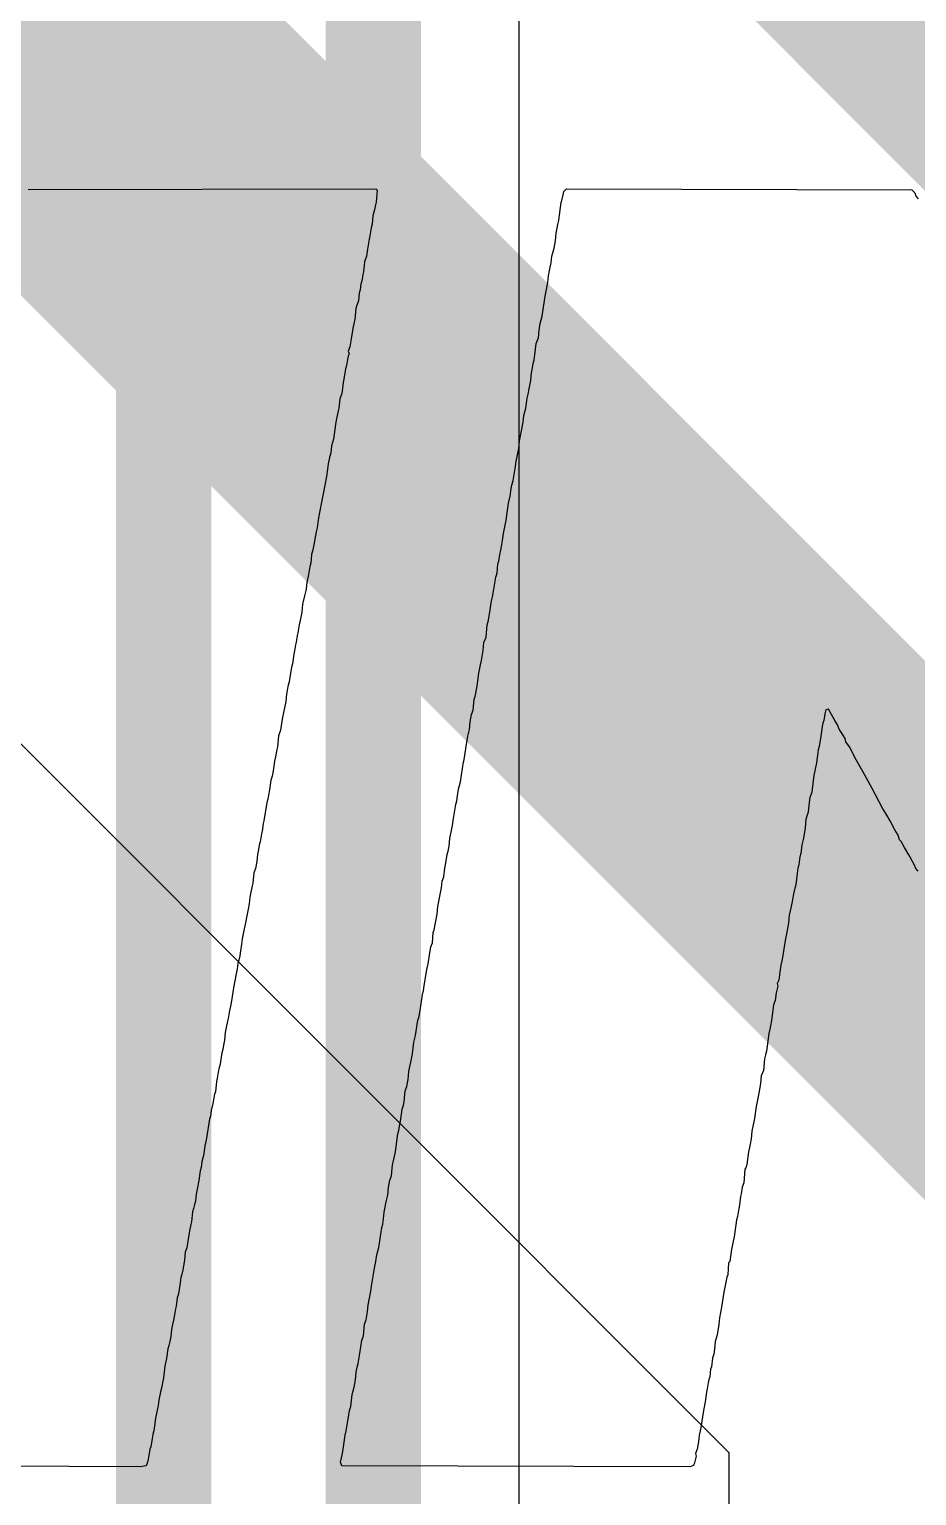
# Model space of a CAD drawing. Header units: inches. Extents: x 0 to 12.2, y 0 to 7.
# Drawn here: x 0.9366 to 1.0297, y 1.0415 to 1.1953 of the extents above; entities that cross this region are included whole.
import ezdxf

# ---------------------------------------------------------------- set-up
doc = ezdxf.new("R2010")
doc.units = ezdxf.units.IN
doc.header["$MEASUREMENT"] = 0
for name, color, linetype in [('Bottom Layer', 5, 'Continuous'), ('Layer 2', 76, 'Continuous'), ('Top Overlay', 2, 'Continuous')]:
    doc.layers.add(name, color=color, linetype=linetype)

msp = doc.modelspace()

# ---------------------------------------------------------------- linework, layer by layer
at = {"layer": 'Bottom Layer'}
msp.add_line((0.98798, 0.57795), (0.98798, 2.9325), dxfattribs=at)
for points in [[(0.95067, 0.53549, 0.01, 0.01, 0), (0.95067, 2.95542, 0.01, 0.01, 0)], [(0.97268, 0.57743, 0.01, 0.01, 0), (0.97268, 2.93968, 0.01, 0.01, 0)]]:
    msp.add_lwpolyline(points, format="xyseb", dxfattribs=at)
at = {"layer": 'Layer 2'}
for p, q in [((0.72431, 1.33172), (1.01, 1.04603)), ((1.01, 1.04603), (1.01, 0.25907))]:
    msp.add_line(p, q, dxfattribs=at)
for points in [[(0.84481, 1.39245, 0.04, 0.04, 0), (1.10826, 1.129, 0.04, 0.04, 0)], [(0.77167, 1.3597, 0.04, 0.04, 0), (1.04981, 1.08157, 0.04, 0.04, 0)]]:
    msp.add_lwpolyline(points, format="xyseb", dxfattribs=at)
at = {"layer": 'Top Overlay'}
for p, q in [((0.93646, 1.17854), (0.97294, 1.17859)), ((0.97294, 1.17859), (0.97308, 1.17845)), ((0.97308, 1.17845), (0.97299, 1.1772)), ((0.99268, 1.17832), (0.99295, 1.17859)), ((0.99295, 1.17859), (1.0292, 1.1785)), ((1.0292, 1.1785), (1.02952, 1.17818)), ((0.9729, 1.17693), (0.97281, 1.1764)), ((0.97299, 1.1772), (0.9729, 1.17693)), ((0.99232, 1.17662), (0.99241, 1.17716)), ((0.99241, 1.17716), (0.9925, 1.17751)), ((0.9925, 1.17751), (0.99259, 1.17796)), ((0.99259, 1.17796), (0.99268, 1.17832)), ((1.02952, 1.17818), (1.02961, 1.17783)), ((1.02961, 1.17783), (1.02987, 1.17756)), ((0.97263, 1.17577), (0.97254, 1.17488)), ((0.97272, 1.17613), (0.97263, 1.17577)), ((0.97281, 1.1764), (0.97272, 1.17613)), ((0.99205, 1.17484), (0.99214, 1.17528)), ((0.99214, 1.17528), (0.99223, 1.17582)), ((0.99223, 1.17582), (0.99232, 1.17662)), ((0.97245, 1.17452), (0.97232, 1.17367)), ((0.97254, 1.17488), (0.97245, 1.17452)), ((0.99179, 1.17314), (0.99187, 1.17394)), ((0.99187, 1.17394), (0.99196, 1.17448)), ((0.99196, 1.17448), (0.99205, 1.17484)), ((0.97205, 1.17225), (0.97196, 1.17153)), ((0.97223, 1.17332), (0.97205, 1.17225)), ((0.97232, 1.17367), (0.97223, 1.17332)), ((0.99152, 1.17189), (0.99165, 1.17238)), ((0.99165, 1.17238), (0.99179, 1.17314)), ((0.97174, 1.17095), (0.97165, 1.16988)), ((0.97196, 1.17153), (0.97174, 1.17095)), ((0.99125, 1.17037), (0.99134, 1.17082)), ((0.99134, 1.17082), (0.99143, 1.17153)), ((0.99143, 1.17153), (0.99152, 1.17189)), ((0.97156, 1.16961), (0.97147, 1.1689)), ((0.97165, 1.16988), (0.97156, 1.16961)), ((0.99098, 1.16876), (0.99107, 1.16948)), ((0.99107, 1.16948), (0.99116, 1.17001)), ((0.99116, 1.17001), (0.99125, 1.17037)), ((0.9712, 1.16765), (0.97111, 1.16684)), ((0.97129, 1.168), (0.9712, 1.16765)), ((0.97138, 1.16863), (0.97129, 1.168)), ((0.97147, 1.1689), (0.97138, 1.16863)), ((0.99071, 1.16733), (0.9908, 1.16769)), ((0.9908, 1.16769), (0.99098, 1.16876)), ((0.97084, 1.16604), (0.97075, 1.16488)), ((0.97093, 1.1664), (0.97084, 1.16604)), ((0.97111, 1.16684), (0.97093, 1.1664)), ((0.9904, 1.16524), (0.99071, 1.16733)), ((0.97066, 1.16461), (0.97053, 1.16394)), ((0.97075, 1.16488), (0.97066, 1.16461)), ((0.99018, 1.16448), (0.9904, 1.16524)), ((0.97053, 1.16394), (0.97035, 1.16287)), ((0.98978, 1.16238), (0.99, 1.16296)), ((0.99, 1.16296), (0.99009, 1.16376)), ((0.99009, 1.16376), (0.99018, 1.16448)), ((0.97022, 1.16202), (0.97004, 1.16157)), ((0.97004, 1.16157), (0.97013, 1.16131)), ((0.97035, 1.16287), (0.97022, 1.16202)), ((0.98964, 1.16117), (0.98978, 1.16238)), ((0.96986, 1.16006), (0.96977, 1.1597)), ((0.96995, 1.16068), (0.96986, 1.16006)), ((0.97004, 1.16104), (0.96995, 1.16068)), ((0.97013, 1.16131), (0.97004, 1.16104)), ((0.98937, 1.15983), (0.98946, 1.16028)), ((0.98946, 1.16028), (0.98955, 1.16064)), ((0.98955, 1.16064), (0.98964, 1.16117)), ((0.96959, 1.15863), (0.9695, 1.15827)), ((0.96977, 1.1597), (0.96959, 1.15863)), ((0.98911, 1.15796), (0.9892, 1.15849)), ((0.9892, 1.15849), (0.98928, 1.1593)), ((0.98928, 1.1593), (0.98937, 1.15983)), ((0.96933, 1.15702), (0.96915, 1.15657)), ((0.96941, 1.15738), (0.96933, 1.15702)), ((0.9695, 1.15827), (0.96941, 1.15738)), ((0.98884, 1.15662), (0.98893, 1.15706)), ((0.98893, 1.15706), (0.98902, 1.1576)), ((0.98902, 1.1576), (0.98911, 1.15796)), ((0.96897, 1.15532), (0.96883, 1.15465)), ((0.96906, 1.15559), (0.96897, 1.15532)), ((0.96915, 1.15657), (0.96906, 1.15559)), ((0.98848, 1.15483), (0.9887, 1.15559)), ((0.9887, 1.15559), (0.98884, 1.15662)), ((0.96874, 1.15412), (0.96848, 1.15233)), ((0.96883, 1.15465), (0.96874, 1.15412)), ((0.98821, 1.15304), (0.98839, 1.15412)), ((0.98839, 1.15412), (0.98848, 1.15483)), ((0.96848, 1.15233), (0.9683, 1.15162)), ((0.98803, 1.15215), (0.98812, 1.15269)), ((0.98812, 1.15269), (0.98821, 1.15304)), ((0.96821, 1.1509), (0.96807, 1.15041)), ((0.9683, 1.15162), (0.96821, 1.1509)), ((0.98768, 1.15001), (0.98795, 1.15135)), ((0.98795, 1.15135), (0.98803, 1.15215)), ((0.96785, 1.1492), (0.96776, 1.1484)), ((0.96794, 1.14974), (0.96785, 1.1492)), ((0.96807, 1.15041), (0.96794, 1.14974)), ((0.98745, 1.14862), (0.98759, 1.14947)), ((0.98759, 1.14947), (0.98768, 1.15001)), ((0.96776, 1.1484), (0.9674, 1.14661)), ((0.98723, 1.14751), (0.98736, 1.148)), ((0.98736, 1.148), (0.98745, 1.14862)), ((0.96732, 1.14608), (0.96723, 1.14572)), ((0.9674, 1.14661), (0.96732, 1.14608)), ((0.98687, 1.14563), (0.98705, 1.14635)), ((0.98705, 1.14635), (0.98714, 1.14715)), ((0.98714, 1.14715), (0.98723, 1.14751)), ((0.96705, 1.14483), (0.96696, 1.14429)), ((0.96723, 1.14572), (0.96705, 1.14483)), ((0.98661, 1.14385), (0.98687, 1.14563)), ((0.96678, 1.14304), (0.96669, 1.1426)), ((0.96687, 1.14358), (0.96678, 1.14304)), ((0.96696, 1.14429), (0.96687, 1.14358)), ((0.98634, 1.14242), (0.98643, 1.14295)), ((0.98643, 1.14295), (0.98652, 1.14331)), ((0.98652, 1.14331), (0.98661, 1.14385)), ((0.9666, 1.14224), (0.96642, 1.14126)), ((0.96669, 1.1426), (0.9666, 1.14224)), ((0.98611, 1.14085), (0.98625, 1.1417)), ((0.98625, 1.1417), (0.98634, 1.14242)), ((0.9662, 1.14023), (0.96611, 1.13934)), ((0.96633, 1.14072), (0.9662, 1.14023)), ((0.96642, 1.14126), (0.96633, 1.14072)), ((0.98585, 1.13952), (0.98594, 1.14023)), ((0.98594, 1.14023), (0.98603, 1.1405)), ((0.98603, 1.1405), (0.98611, 1.14085)), ((0.96602, 1.13898), (0.96589, 1.13813)), ((0.96611, 1.13934), (0.96602, 1.13898)), ((0.98567, 1.13826), (0.98576, 1.13925)), ((0.98576, 1.13925), (0.98585, 1.13952)), ((0.96571, 1.13733), (0.96562, 1.13661)), ((0.9658, 1.13777), (0.96571, 1.13733)), ((0.96589, 1.13813), (0.9658, 1.13777)), ((0.98527, 1.13617), (0.98553, 1.13786)), ((0.98553, 1.13786), (0.98567, 1.13826)), ((0.96544, 1.1359), (0.96526, 1.13501)), ((0.96562, 1.13661), (0.96544, 1.1359)), ((0.98495, 1.13442), (0.98509, 1.13536)), ((0.98509, 1.13536), (0.98518, 1.13581)), ((0.98518, 1.13581), (0.98527, 1.13617)), ((0.96517, 1.1342), (0.96508, 1.13367)), ((0.96526, 1.13501), (0.96517, 1.1342)), ((0.98477, 1.13335), (0.98495, 1.13442)), ((0.9649, 1.13286), (0.96477, 1.13201)), ((0.96499, 1.13331), (0.9649, 1.13286)), ((0.96508, 1.13367), (0.96499, 1.13331)), ((0.98451, 1.13157), (0.98464, 1.13286)), ((0.98464, 1.13286), (0.98477, 1.13335)), ((0.9645, 1.13076), (0.96441, 1.13014)), ((0.96459, 1.13103), (0.9645, 1.13076)), ((0.96468, 1.13175), (0.96459, 1.13103)), ((0.96477, 1.13201), (0.96468, 1.13175)), ((0.98419, 1.13018), (0.98428, 1.13099)), ((0.98428, 1.13099), (0.98451, 1.13157)), ((0.96432, 1.12978), (0.96419, 1.12875)), ((0.96441, 1.13014), (0.96432, 1.12978)), ((0.98393, 1.12866), (0.98402, 1.12911)), ((0.98402, 1.12911), (0.98419, 1.13018)), ((0.9641, 1.1284), (0.96392, 1.12733)), ((0.96419, 1.12875), (0.9641, 1.1284)), ((0.98366, 1.12697), (0.98375, 1.12777)), ((0.98375, 1.12777), (0.98384, 1.12831)), ((0.98384, 1.12831), (0.98393, 1.12866)), ((0.9637, 1.12639), (0.96361, 1.12576)), ((0.96383, 1.12688), (0.9637, 1.12639)), ((0.96392, 1.12733), (0.96383, 1.12688)), ((0.98335, 1.12532), (0.98357, 1.12643)), ((0.98357, 1.12643), (0.98366, 1.12697)), ((0.96348, 1.12482), (0.96321, 1.12349)), ((0.96356, 1.12563), (0.96348, 1.12482)), ((0.96361, 1.12567), (0.96356, 1.12563)), ((0.96361, 1.12576), (0.96361, 1.12567)), ((0.98317, 1.12389), (0.98326, 1.12505)), ((0.98326, 1.12505), (0.98335, 1.12532)), ((0.96312, 1.12295), (0.96294, 1.12179)), ((0.96321, 1.12349), (0.96312, 1.12295)), ((0.98285, 1.12268), (0.98299, 1.12344)), ((0.98299, 1.12344), (0.98317, 1.12389)), ((1.02005, 1.12353), (1.01996, 1.12282)), ((1.02018, 1.12393), (1.02005, 1.12353)), ((1.02045, 1.12402), (1.02018, 1.12393)), ((1.02076, 1.12344), (1.02045, 1.12402)), ((1.02112, 1.12282), (1.02076, 1.12344)), ((0.96294, 1.12179), (0.96272, 1.12121)), ((0.98259, 1.12116), (0.98277, 1.12188)), ((0.98277, 1.12188), (0.98285, 1.12268)), ((1.01978, 1.12219), (1.01965, 1.12116)), ((1.01987, 1.12255), (1.01978, 1.12219)), ((1.01996, 1.12282), (1.01987, 1.12255)), ((1.02139, 1.12237), (1.02112, 1.12282)), ((1.02157, 1.12192), (1.02139, 1.12237)), ((1.02184, 1.12148), (1.02157, 1.12192)), ((1.02219, 1.12094), (1.02184, 1.12148)), ((0.96263, 1.12005), (0.96254, 1.11978)), ((0.96272, 1.12121), (0.96263, 1.12005)), ((0.98232, 1.11938), (0.98241, 1.12009)), ((0.98241, 1.12009), (0.98259, 1.12116)), ((1.01947, 1.12009), (1.01938, 1.11973)), ((1.01965, 1.12116), (1.01947, 1.12009)), ((1.02228, 1.12058), (1.02219, 1.12094)), ((1.02264, 1.12005), (1.02228, 1.12058)), ((1.02335, 1.11871), (1.02264, 1.12005)), ((0.96231, 1.11857), (0.96223, 1.11804)), ((0.9624, 1.11902), (0.96231, 1.11857)), ((0.96254, 1.11978), (0.9624, 1.11902)), ((0.98183, 1.11639), (0.98214, 1.11848)), ((0.98214, 1.11848), (0.98218, 1.11853)), ((0.98218, 1.11853), (0.98232, 1.11938)), ((1.0192, 1.11839), (1.01893, 1.11705)), ((1.01929, 1.1192), (1.0192, 1.11839)), ((1.01938, 1.11973), (1.01929, 1.1192)), ((1.02407, 1.11746), (1.02335, 1.11871)), ((0.96205, 1.11697), (0.96191, 1.11656)), ((0.96214, 1.11732), (0.96205, 1.11697)), ((0.96223, 1.11804), (0.96214, 1.11732)), ((1.01893, 1.11705), (1.01884, 1.11652)), ((1.0246, 1.11647), (1.02407, 1.11746)), ((0.96178, 1.11554), (0.96169, 1.115)), ((0.96191, 1.11656), (0.96178, 1.11554)), ((0.98152, 1.11491), (0.9816, 1.11563)), ((0.9816, 1.11563), (0.98183, 1.11639)), ((1.01871, 1.11531), (1.01849, 1.11473)), ((1.01884, 1.11652), (1.01871, 1.11531)), ((1.02505, 1.11567), (1.0246, 1.11647)), ((1.02612, 1.11362), (1.02505, 1.11567)), ((0.96151, 1.1142), (0.9612, 1.11228)), ((0.9616, 1.11455), (0.96151, 1.1142)), ((0.96169, 1.115), (0.9616, 1.11455)), ((0.98107, 1.11232), (0.98134, 1.11402)), ((0.98134, 1.11402), (0.98143, 1.11438)), ((0.98143, 1.11438), (0.98152, 1.11491)), ((1.0184, 1.11393), (1.01831, 1.11321)), ((1.01849, 1.11473), (1.0184, 1.11393)), ((0.9612, 1.11228), (0.96111, 1.11201)), ((0.98098, 1.11179), (0.98107, 1.11232)), ((1.01809, 1.11246), (1.018, 1.11156)), ((1.01831, 1.11321), (1.01809, 1.11246)), ((1.02648, 1.11308), (1.02612, 1.11362)), ((1.02693, 1.11228), (1.02648, 1.11308)), ((1.02742, 1.11134), (1.02693, 1.11228)), ((0.96093, 1.11094), (0.9608, 1.11009)), ((0.96102, 1.11121), (0.96093, 1.11094)), ((0.96111, 1.11201), (0.96102, 1.11121)), ((0.98071, 1.11045), (0.98098, 1.11179)), ((1.018, 1.11156), (1.01782, 1.11049)), ((1.02778, 1.1108), (1.02742, 1.11134)), ((1.02791, 1.11031), (1.02778, 1.1108)), ((0.96062, 1.10929), (0.96053, 1.10875)), ((0.96071, 1.10973), (0.96062, 1.10929)), ((0.9608, 1.11009), (0.96071, 1.10973)), ((0.98044, 1.10875), (0.98053, 1.10911)), ((0.98053, 1.10911), (0.98062, 1.10964)), ((0.98062, 1.10964), (0.98071, 1.11045)), ((1.01764, 1.10978), (1.01755, 1.10888)), ((1.01782, 1.11049), (1.01764, 1.10978)), ((1.02809, 1.11013), (1.02791, 1.11031)), ((1.02844, 1.10951), (1.02809, 1.11013)), ((1.02889, 1.10871), (1.02844, 1.10951)), ((0.96044, 1.10804), (0.96031, 1.10728)), ((0.96053, 1.10875), (0.96044, 1.10804)), ((0.98018, 1.10732), (0.98026, 1.10768)), ((0.98026, 1.10768), (0.98044, 1.10875)), ((1.01733, 1.10768), (1.01724, 1.10732)), ((1.01746, 1.10853), (1.01733, 1.10768)), ((1.01755, 1.10888), (1.01746, 1.10853)), ((1.02943, 1.10772), (1.02889, 1.10871)), ((1.02961, 1.10728), (1.02943, 1.10772)), ((0.96013, 1.10683), (0.96004, 1.10576)), ((0.96031, 1.10728), (0.96013, 1.10683)), ((0.97991, 1.10598), (0.98009, 1.10643)), ((0.98009, 1.10643), (0.98018, 1.10732)), ((1.01715, 1.10678), (1.01701, 1.10558)), ((1.01724, 1.10732), (1.01715, 1.10678)), ((1.02987, 1.10701), (1.02961, 1.10728)), ((0.95981, 1.10482), (0.95972, 1.10428)), ((0.95995, 1.10549), (0.95981, 1.10482)), ((0.96004, 1.10576), (0.95995, 1.10549)), ((0.97964, 1.1042), (0.97982, 1.10527)), ((0.97982, 1.10527), (0.97991, 1.10598)), ((1.01679, 1.10464), (1.0167, 1.1042)), ((1.01692, 1.10522), (1.01679, 1.10464)), ((1.01701, 1.10558), (1.01692, 1.10522)), ((0.95955, 1.10303), (0.95937, 1.10214)), ((0.95964, 1.10357), (0.95955, 1.10303)), ((0.95972, 1.10428), (0.95964, 1.10357)), ((0.97937, 1.1025), (0.97946, 1.1033)), ((0.97946, 1.1033), (0.97955, 1.10384)), ((0.97955, 1.10384), (0.97964, 1.1042)), ((1.01652, 1.1033), (1.01634, 1.10241)), ((1.01661, 1.10366), (1.01652, 1.1033)), ((1.0167, 1.1042), (1.01661, 1.10366)), ((0.95928, 1.10178), (0.9591, 1.1008)), ((0.95937, 1.10214), (0.95928, 1.10178)), ((0.97906, 1.10085), (0.97919, 1.10161)), ((0.97919, 1.10161), (0.97937, 1.1025)), ((1.01625, 1.10161), (1.01617, 1.10116)), ((1.01634, 1.10241), (1.01625, 1.10161)), ((0.95892, 1.09991), (0.95883, 1.09937)), ((0.9591, 1.1008), (0.95892, 1.09991)), ((0.97888, 1.09951), (0.97897, 1.10058)), ((0.97897, 1.10058), (0.97906, 1.10085)), ((1.01608, 1.10062), (1.0159, 1.09973)), ((1.01617, 1.10116), (1.01608, 1.10062)), ((0.95874, 1.09866), (0.95865, 1.09812)), ((0.95883, 1.09937), (0.95874, 1.09866)), ((0.97857, 1.09821), (0.9787, 1.09906)), ((0.9787, 1.09906), (0.97888, 1.09951)), ((1.0159, 1.09973), (1.01563, 1.09794)), ((0.95847, 1.09732), (0.95839, 1.09678)), ((0.95856, 1.09768), (0.95847, 1.09732)), ((0.95865, 1.09812), (0.95856, 1.09768)), ((0.9783, 1.09669), (0.97839, 1.09714)), ((0.97839, 1.09714), (0.97848, 1.0975)), ((0.97848, 1.0975), (0.97857, 1.09821)), ((1.01545, 1.09714), (1.01536, 1.09643)), ((1.01554, 1.09759), (1.01545, 1.09714)), ((1.01563, 1.09794), (1.01554, 1.09759)), ((0.95839, 1.09678), (0.95803, 1.095)), ((0.97803, 1.095), (0.9783, 1.09669)), ((1.01523, 1.09558), (1.01505, 1.09522)), ((1.01536, 1.09643), (1.01523, 1.09558)), ((0.95803, 1.095), (0.95776, 1.09321)), ((0.97776, 1.09357), (0.97785, 1.0941)), ((0.97785, 1.0941), (0.97794, 1.09446)), ((0.97794, 1.09446), (0.97803, 1.095)), ((1.01496, 1.09424), (1.01487, 1.09343)), ((1.01514, 1.09495), (1.01496, 1.09424)), ((1.01505, 1.09522), (1.01514, 1.09495)), ((0.95758, 1.09241), (0.95745, 1.09156)), ((0.95767, 1.09285), (0.95758, 1.09241)), ((0.95776, 1.09321), (0.95767, 1.09285)), ((0.97754, 1.092), (0.97767, 1.09285)), ((0.97767, 1.09285), (0.97776, 1.09357)), ((1.01469, 1.09299), (1.01456, 1.09214)), ((1.01487, 1.09343), (1.01469, 1.09299)), ((0.95736, 1.09129), (0.95722, 1.09062)), ((0.95745, 1.09156), (0.95736, 1.09129)), ((0.97709, 1.08977), (0.97736, 1.09138)), ((0.97736, 1.09138), (0.97745, 1.09165)), ((0.97745, 1.09165), (0.97754, 1.092)), ((1.01438, 1.0908), (1.01429, 1.09044)), ((1.01447, 1.09134), (1.01438, 1.0908)), ((1.01456, 1.09214), (1.01447, 1.09134)), ((0.95705, 1.08928), (0.95696, 1.08875)), ((0.95713, 1.09008), (0.95705, 1.08928)), ((0.95722, 1.09062), (0.95713, 1.09008)), ((0.97692, 1.08906), (0.97709, 1.08977)), ((1.01411, 1.08946), (1.01402, 1.08866)), ((1.0142, 1.09), (1.01411, 1.08946)), ((1.01429, 1.09044), (1.0142, 1.09)), ((0.95678, 1.08794), (0.95669, 1.0875)), ((0.95687, 1.0883), (0.95678, 1.08794)), ((0.95696, 1.08875), (0.95687, 1.0883)), ((0.97669, 1.08732), (0.97678, 1.08785)), ((0.97678, 1.08785), (0.97692, 1.08906)), ((1.01384, 1.08776), (1.01375, 1.08732)), ((1.01393, 1.08812), (1.01384, 1.08776)), ((1.01402, 1.08866), (1.01393, 1.08812)), ((0.95651, 1.08642), (0.95638, 1.08593)), ((0.9566, 1.08678), (0.95651, 1.08642)), ((0.95669, 1.0875), (0.9566, 1.08678)), ((0.97642, 1.08598), (0.97651, 1.08651)), ((0.97651, 1.08651), (0.9766, 1.08696)), ((0.9766, 1.08696), (0.97669, 1.08732)), ((1.01362, 1.08611), (1.0134, 1.08553)), ((1.01375, 1.08732), (1.01362, 1.08611)), ((0.9562, 1.08495), (0.95611, 1.08388)), ((0.95629, 1.08531), (0.9562, 1.08495)), ((0.95638, 1.08593), (0.95629, 1.08531)), ((0.9762, 1.08441), (0.97634, 1.08517)), ((0.97634, 1.08517), (0.97642, 1.08598)), ((1.01331, 1.08473), (1.01313, 1.08374)), ((1.0134, 1.08553), (1.01331, 1.08473)), ((0.95593, 1.08325), (0.95584, 1.08263)), ((0.95602, 1.08361), (0.95593, 1.08325)), ((0.95611, 1.08388), (0.95602, 1.08361)), ((0.97593, 1.08281), (0.97602, 1.08397)), ((0.97602, 1.08397), (0.9762, 1.08441)), ((1.01304, 1.08321), (1.01295, 1.08285)), ((1.01313, 1.08374), (1.01304, 1.08321)), ((0.95566, 1.08191), (0.95557, 1.08129)), ((0.95584, 1.08263), (0.95566, 1.08191)), ((0.97553, 1.0808), (0.97562, 1.08151)), ((0.97562, 1.08151), (0.97571, 1.08205)), ((0.97571, 1.08205), (0.97584, 1.08245)), ((0.97584, 1.08245), (0.97593, 1.08281)), ((1.01277, 1.0816), (1.01268, 1.08107)), ((1.01286, 1.08232), (1.01277, 1.0816)), ((1.01295, 1.08285), (1.01286, 1.08232)), ((0.95548, 1.08102), (0.95517, 1.07901)), ((0.95557, 1.08129), (0.95548, 1.08102)), ((0.97535, 1.07981), (0.97544, 1.08026)), ((0.97544, 1.08026), (0.97553, 1.0808)), ((1.01268, 1.08107), (1.01241, 1.07973)), ((0.95508, 1.07865), (0.95499, 1.07821)), ((0.95517, 1.07901), (0.95508, 1.07865)), ((0.97509, 1.07812), (0.97517, 1.07892)), ((0.97517, 1.07892), (0.97526, 1.07946)), ((0.97526, 1.07946), (0.97535, 1.07981)), ((1.01224, 1.07839), (1.01215, 1.07803)), ((1.01233, 1.07892), (1.01224, 1.07839)), ((1.01241, 1.07973), (1.01233, 1.07892)), ((0.95481, 1.07705), (0.95468, 1.07656)), ((0.9549, 1.0774), (0.95481, 1.07705)), ((0.95499, 1.07821), (0.9549, 1.0774)), ((0.97477, 1.07647), (0.975, 1.07758)), ((0.975, 1.07758), (0.97509, 1.07812)), ((1.01197, 1.07705), (1.01188, 1.07624)), ((1.01206, 1.07758), (1.01197, 1.07705)), ((1.01215, 1.07803), (1.01206, 1.07758)), ((0.9545, 1.07557), (0.95437, 1.07455)), ((0.95459, 1.07593), (0.9545, 1.07557)), ((0.95468, 1.07656), (0.95459, 1.07593)), ((0.97459, 1.07504), (0.97468, 1.0762)), ((0.97468, 1.0762), (0.97477, 1.07647)), ((1.01166, 1.07575), (1.01157, 1.07432)), ((1.01179, 1.07589), (1.01166, 1.07575)), ((1.01188, 1.07624), (1.01179, 1.07589)), ((0.95437, 1.07455), (0.95419, 1.07365)), ((0.97419, 1.07303), (0.97428, 1.07383)), ((0.97428, 1.07383), (0.97442, 1.07459)), ((0.97442, 1.07459), (0.97459, 1.07504)), ((1.01139, 1.07388), (1.0113, 1.07316)), ((1.01157, 1.07432), (1.01139, 1.07388)), ((0.95401, 1.0724), (0.95392, 1.07205)), ((0.9541, 1.07312), (0.95401, 1.0724)), ((0.95419, 1.07365), (0.9541, 1.07312)), ((0.97383, 1.07124), (0.97401, 1.07231)), ((0.97401, 1.07231), (0.97419, 1.07303)), ((1.01121, 1.07289), (1.01112, 1.072)), ((1.0113, 1.07316), (1.01121, 1.07289)), ((0.9537, 1.07129), (0.95361, 1.07021)), ((0.95379, 1.07164), (0.9537, 1.07129)), ((0.95392, 1.07205), (0.95379, 1.07164)), ((0.97375, 1.07053), (0.97383, 1.07124)), ((1.0109, 1.07079), (1.01081, 1.07044)), ((1.01103, 1.07164), (1.0109, 1.07079)), ((1.01112, 1.072), (1.01103, 1.07164)), ((0.95338, 1.06928), (0.95321, 1.06821)), ((0.95352, 1.06995), (0.95338, 1.06928)), ((0.95361, 1.07021), (0.95352, 1.06995)), ((0.97325, 1.06754), (0.97357, 1.06963)), ((0.97357, 1.06963), (0.97366, 1.06999)), ((0.97366, 1.06999), (0.97375, 1.07053)), ((1.01063, 1.06919), (1.01054, 1.06865)), ((1.01072, 1.0699), (1.01063, 1.06919)), ((1.01081, 1.07044), (1.01072, 1.0699)), ((0.95321, 1.06821), (0.95312, 1.06749)), ((1.01036, 1.06785), (1.01027, 1.06731)), ((1.01045, 1.06821), (1.01036, 1.06785)), ((1.01054, 1.06865), (1.01045, 1.06821)), ((0.95285, 1.06624), (0.95267, 1.06517)), ((0.95294, 1.06704), (0.95285, 1.06624)), ((0.95312, 1.06749), (0.95294, 1.06704)), ((0.97285, 1.06553), (0.97294, 1.06606)), ((0.97294, 1.06606), (0.97303, 1.06678)), ((0.97303, 1.06678), (0.97325, 1.06754)), ((1.01009, 1.06606), (1.00996, 1.06593)), ((1.01018, 1.0666), (1.01009, 1.06606)), ((1.01027, 1.06731), (1.01018, 1.0666)), ((0.95258, 1.06472), (0.95249, 1.06437)), ((0.95267, 1.06517), (0.95258, 1.06472)), ((0.9725, 1.06347), (0.97276, 1.06517)), ((0.97276, 1.06517), (0.97285, 1.06553)), ((1.00987, 1.06468), (1.00978, 1.06441)), ((1.00996, 1.06593), (1.00987, 1.06468)), ((0.9524, 1.06383), (0.95222, 1.06267)), ((0.95249, 1.06437), (0.9524, 1.06383)), ((0.97241, 1.06294), (0.9725, 1.06347)), ((1.00956, 1.06338), (1.00947, 1.06285)), ((1.00978, 1.06441), (1.00956, 1.06338)), ((0.95209, 1.06227), (0.952, 1.06137)), ((0.95222, 1.06267), (0.95209, 1.06227)), ((0.97205, 1.06079), (0.97214, 1.06151)), ((0.97214, 1.06151), (0.97223, 1.06204)), ((0.97223, 1.06204), (0.97241, 1.06294)), ((1.00947, 1.06285), (1.0092, 1.06106)), ((0.95169, 1.0599), (0.9516, 1.05945)), ((0.95182, 1.06048), (0.95169, 1.0599)), ((0.95191, 1.06111), (0.95182, 1.06048)), ((0.952, 1.06137), (0.95191, 1.06111)), ((0.97174, 1.0595), (0.97191, 1.05994)), ((0.97191, 1.05994), (0.97205, 1.06079)), ((1.00902, 1.06017), (1.00893, 1.05945)), ((1.00911, 1.0607), (1.00902, 1.06017)), ((1.0092, 1.06106), (1.00911, 1.0607)), ((0.95151, 1.05892), (0.95142, 1.0582)), ((0.9516, 1.05945), (0.95151, 1.05892)), ((0.97165, 1.05825), (0.97174, 1.0595)), ((1.00875, 1.05838), (1.00857, 1.05767)), ((1.00893, 1.05945), (1.00875, 1.05838)), ((0.95111, 1.05691), (0.95097, 1.05588)), ((0.9512, 1.05727), (0.95111, 1.05691)), ((0.95133, 1.05767), (0.9512, 1.05727)), ((0.95142, 1.0582), (0.95133, 1.05767)), ((0.97125, 1.05642), (0.97147, 1.0578)), ((0.97147, 1.0578), (0.97165, 1.05825)), ((1.00849, 1.05686), (1.0084, 1.05633)), ((1.00857, 1.05767), (1.00849, 1.05686)), ((0.95088, 1.05543), (0.95079, 1.05508)), ((0.95097, 1.05588), (0.95088, 1.05543)), ((0.97098, 1.05499), (0.97107, 1.05535)), ((0.97107, 1.05535), (0.97125, 1.05642)), ((1.00826, 1.05593), (1.00817, 1.05503)), ((1.0084, 1.05633), (1.00826, 1.05593)), ((0.95066, 1.05387), (0.95057, 1.05351)), ((0.95079, 1.05508), (0.95066, 1.05387)), ((0.9708, 1.05365), (0.97089, 1.05445)), ((0.97089, 1.05445), (0.97098, 1.05499)), ((1.00799, 1.05396), (1.0079, 1.05369)), ((1.00808, 1.05476), (1.00799, 1.05396)), ((1.00817, 1.05503), (1.00808, 1.05476)), ((0.95035, 1.0524), (0.95017, 1.05151)), ((0.95044, 1.05276), (0.95035, 1.0524)), ((0.95057, 1.05351), (0.95044, 1.05276)), ((0.97044, 1.05213), (0.97066, 1.05289)), ((0.97066, 1.05289), (0.9708, 1.05365)), ((1.00764, 1.05235), (1.0075, 1.05133)), ((1.00773, 1.05271), (1.00764, 1.05235)), ((1.00782, 1.05334), (1.00773, 1.05271)), ((1.0079, 1.05369), (1.00782, 1.05334)), ((0.95008, 1.05097), (0.94981, 1.04963)), ((0.95017, 1.05151), (0.95008, 1.05097)), ((0.97017, 1.05043), (0.97031, 1.05084)), ((0.97031, 1.05084), (0.97044, 1.05213)), ((1.0075, 1.05133), (1.00732, 1.05043)), ((0.94981, 1.04963), (0.94972, 1.04883)), ((0.96982, 1.04829), (0.96999, 1.04936)), ((0.96999, 1.04936), (0.97008, 1.04972)), ((0.97008, 1.04972), (0.97017, 1.05043)), ((1.00732, 1.05043), (1.00706, 1.04865)), ((0.94954, 1.04793), (0.94945, 1.04749)), ((0.94963, 1.04829), (0.94954, 1.04793)), ((0.94972, 1.04883), (0.94963, 1.04829)), ((0.96946, 1.04615), (0.96973, 1.04784)), ((0.96973, 1.04784), (0.96982, 1.04829)), ((1.00688, 1.04784), (1.00679, 1.04713)), ((1.00697, 1.04829), (1.00688, 1.04784)), ((1.00706, 1.04865), (1.00697, 1.04829)), ((0.94923, 1.04637), (0.9491, 1.0457)), ((0.94932, 1.04664), (0.94923, 1.04637)), ((0.94945, 1.04749), (0.94932, 1.04664)), ((0.96937, 1.04561), (0.96946, 1.04615)), ((1.00665, 1.04637), (1.00648, 1.04592)), ((1.00679, 1.04713), (1.00665, 1.04637)), ((0.9482, 1.04454), (0.91275, 1.04463)), ((0.94883, 1.04463), (0.9482, 1.04454)), ((0.94892, 1.04481), (0.94883, 1.04463)), ((0.94901, 1.04516), (0.94892, 1.04481)), ((0.9491, 1.0457), (0.94901, 1.04516)), ((0.96924, 1.04503), (0.96937, 1.04561)), ((0.96937, 1.04463), (0.96924, 1.04503)), ((1.0059, 1.04454), (0.96937, 1.04463)), ((1.0063, 1.04467), (1.0059, 1.04454)), ((1.00639, 1.04494), (1.0063, 1.04467)), ((1.00657, 1.04566), (1.00639, 1.04494)), ((1.00648, 1.04592), (1.00657, 1.04566))]:
    msp.add_line(p, q, dxfattribs=at)

doc.saveas('drawing.dxf')
